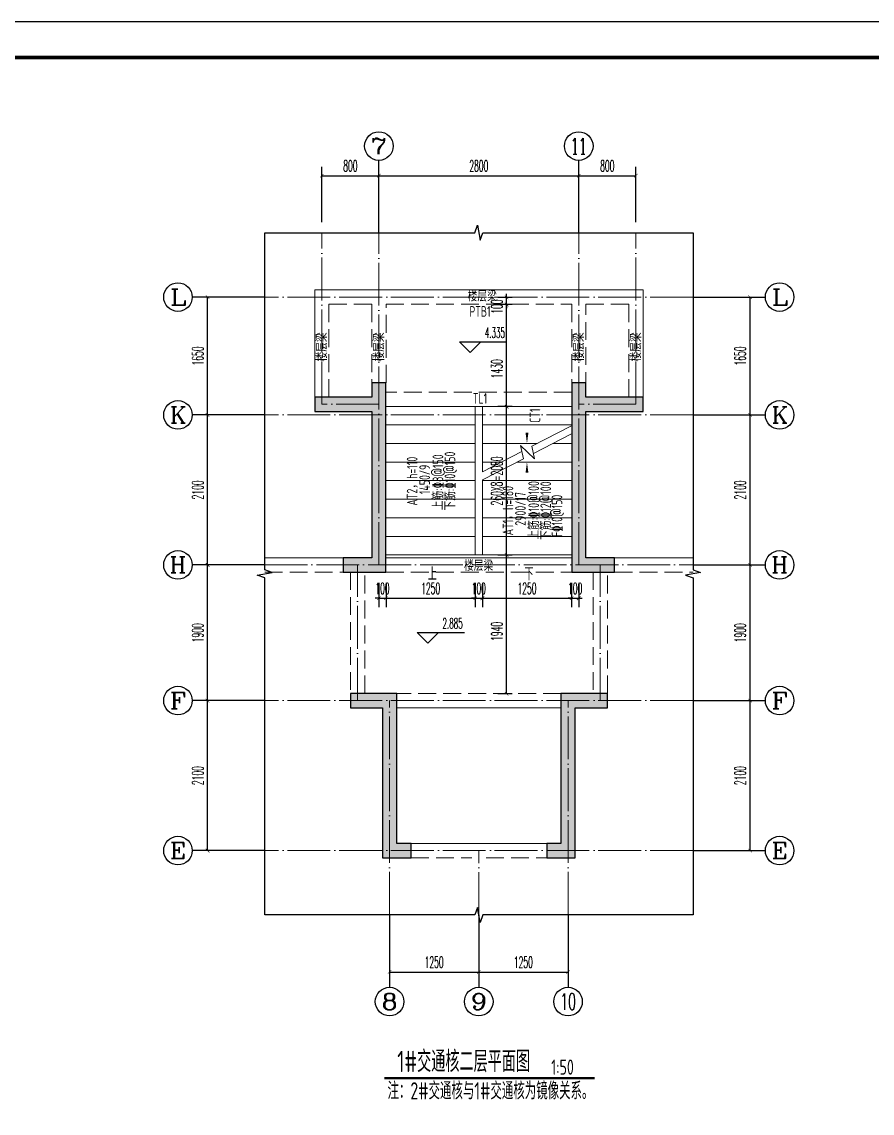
# Model space of a CAD drawing. Extents: x 826826 to 1642106, y -156213 to 399140.
# Drawn here: x 1503742 to 1515655, y 341481 to 356762 of the extents above; entities that cross this region are included whole.
import ezdxf
from ezdxf.enums import TextEntityAlignment as Align

# ---------------------------------------------------------------- set-up
doc = ezdxf.new("R2010")
doc.units = 0
doc.header["$LTSCALE"] = 1000
doc.linetypes.add('DASH', pattern=[0.35, 0.25, -0.1])
doc.linetypes.add('DOTE', pattern=[2.42, 2, -0.2, 0.02, -0.2])
doc.layers.get('0').update_dxf_attribs({"linetype": 'CONTINUOUS'})
doc.layers.get('DEFPOINTS').update_dxf_attribs({"linetype": 'CONTINUOUS'})
for name, color, linetype in [('-TK', 7, 'CONTINUOUS'), ('AXIS', 3, 'CONTINUOUS'), ('AXIS_TEXT', 4, 'CONTINUOUS'), ('DIM_ELEV', 3, 'CONTINUOUS'), ('DIM_SYMB', 3, 'CONTINUOUS'), ('PUB_DIM', 3, 'CONTINUOUS'), ('PUB_TEXT', 2, 'CONTINUOUS'), ('S-L主梁线', 4, 'DASH'), ('S-Q墙填充', 252, 'CONTINUOUS'), ('S-Q墙实线', 6, 'CONTINUOUS'), ('TEXT', 2, 'CONTINUOUS'), ('尺寸标注', 3, 'CONTINUOUS')]:
    doc.layers.add(name, color=color, linetype=linetype)
doc.layers.add('DOTE', color=251, linetype='DOTE', lineweight=9)
doc.layers.add('STAIR', color=2, linetype='CONTINUOUS', lineweight=18)
doc.styles.add('_TCH_AXIS', font='COMPLEX', dxfattribs={"bigfont": 'GBCBIG'})
doc.styles.add('_TCH_DIM', font='SIMPLEX.shx', dxfattribs={"width": 0.7, "bigfont": 'GBCBIG.shx'})
doc.styles.add('_TCH_DIM_T3', font='SIMPLEX.shx', dxfattribs={"width": 0.494118, "bigfont": 'GBCBIG.shx'})
doc.styles.add('COMPLEX', font='COMPLEX')
doc.styles.add('TSSD_REIN', font='tssdeng.shx', dxfattribs={"width": 0.7, "height": 300, "bigfont": 'tssdchn.shx'})
doc.dimstyles.new('_TCH_ARCH&&50', dxfattribs={"dimtxt": 157.5, "dimasz": 50, "dimexe": 125, "dimexo": 150, "dimgap": 58.75, "dimtad": 1, "dimdec": 0, "dimzin": 0, "dimdsep": 46, "dimtxsty": '_TCH_DIM_T3', "dimblk": 'ARCHTICK', "dimcen": 0.09, "dimclrt": 7, "dimazin": 0, "dimtfac": 1, "dimtdec": 0, "dimtix": 1, "dimtmove": 2, "dimatfit": 3, "dimldrblk": 'ARCHTICK', "dimfxl": 0, "dimtolj": 1, "dimtzin": 0, "dimarcsym": 0})

# ---------------------------------------------------------------- blocks, each defined once
blk = doc.blocks.new('A1')
blk.add_lwpolyline([(0, 59400), (0, 0), (84100, 0), (84100, 59400)], close=True)
at = {"const_width": 100}
blk.add_lwpolyline([(2500, 58400), (2500, 1000), (83100, 1000), (83100, 58400)], close=True, dxfattribs=at)
blk = doc.blocks.new('_AXISO')
blk.add_circle((0, 0), 0.5)
at = {"layer": 'AXIS_TEXT', "style": 'COMPLEX', "width": 1.041667}
blk.add_attdef('A', text='', height=0.56, dxfattribs=at).set_placement((-0.25, -0.28), (0.25, -0.28), align=Align.FIT)
blk = doc.blocks.new('_ArchTick')
at = {"color": 0, "linetype": 'ByBlock', "const_width": 0.15}
blk.add_lwpolyline([(-0.5, -0.5), (0.5, 0.5)], dxfattribs=at)
blk = doc.blocks.new('*D2206')
at = {"layer": 'DEFPOINTS', "color": 0}
for p in [(1027882, 315037), (1028682, 315037), (1027882, 312937)]:
    blk.add_point(p, dxfattribs=at)
at = {"layer": 'PUB_DIM', "color": 0, "lineweight": -2}
for p, q in [((1028032, 315037), (1028807, 315037)), ((1028682, 312937), (1028682, 315037)), ((1028032, 312937), (1028807, 312937))]:
    blk.add_line(p, q, dxfattribs=at)
at = {"layer": 'PUB_DIM', "color": 0, "lineweight": -2, "xscale": 50, "yscale": 50, "zscale": 50}
for p, rotation in [((1028682, 315037), 90), ((1028682, 312937), 270)]:
    blk.add_blockref('_ArchTick', p, dxfattribs=dict(at, rotation=rotation))
at = {"layer": 'PUB_DIM', "color": 7, "insert": (1028544, 313987), "char_height": 157.5, "attachment_point": 5, "rotation": 90, "style": '_TCH_DIM_T3'}
blk.add_mtext('\\A1;2100', dxfattribs=at)
blk = doc.blocks.new('*D2207')
at = {"layer": 'DEFPOINTS', "color": 0}
for p in [(1027882, 316937), (1028682, 316937), (1027882, 315037)]:
    blk.add_point(p, dxfattribs=at)
at = {"layer": 'PUB_DIM', "color": 0, "lineweight": -2}
for p, q in [((1028032, 316937), (1028807, 316937)), ((1028682, 315037), (1028682, 316937)), ((1028032, 315037), (1028807, 315037))]:
    blk.add_line(p, q, dxfattribs=at)
at = {"layer": 'PUB_DIM', "color": 0, "lineweight": -2, "xscale": 50, "yscale": 50, "zscale": 50}
for p, rotation in [((1028682, 316937), 90), ((1028682, 315037), 270)]:
    blk.add_blockref('_ArchTick', p, dxfattribs=dict(at, rotation=rotation))
at = {"layer": 'PUB_DIM', "color": 7, "insert": (1028544, 315987), "char_height": 157.5, "attachment_point": 5, "rotation": 90, "style": '_TCH_DIM_T3'}
blk.add_mtext('\\A1;1900', dxfattribs=at)
blk = doc.blocks.new('*D2208')
at = {"layer": 'DEFPOINTS', "color": 0}
for p in [(1027882, 319037), (1028682, 319037), (1027882, 316937)]:
    blk.add_point(p, dxfattribs=at)
at = {"layer": 'PUB_DIM', "color": 0, "lineweight": -2}
for p, q in [((1028032, 319037), (1028807, 319037)), ((1028682, 316937), (1028682, 319037)), ((1028032, 316937), (1028807, 316937))]:
    blk.add_line(p, q, dxfattribs=at)
at = {"layer": 'PUB_DIM', "color": 0, "lineweight": -2, "xscale": 50, "yscale": 50, "zscale": 50}
for p, rotation in [((1028682, 319037), 90), ((1028682, 316937), 270)]:
    blk.add_blockref('_ArchTick', p, dxfattribs=dict(at, rotation=rotation))
at = {"layer": 'PUB_DIM', "color": 7, "insert": (1028544, 317987), "char_height": 157.5, "attachment_point": 5, "rotation": 90, "style": '_TCH_DIM_T3'}
blk.add_mtext('\\A1;2100', dxfattribs=at)
blk = doc.blocks.new('*D2209')
at = {"layer": 'DEFPOINTS', "color": 0}
for p in [(1027882, 320687), (1028682, 320687), (1027882, 319037)]:
    blk.add_point(p, dxfattribs=at)
at = {"layer": 'PUB_DIM', "color": 0, "lineweight": -2}
for p, q in [((1028032, 320687), (1028807, 320687)), ((1028682, 319037), (1028682, 320687)), ((1028032, 319037), (1028807, 319037))]:
    blk.add_line(p, q, dxfattribs=at)
at = {"layer": 'PUB_DIM', "color": 0, "lineweight": -2, "xscale": 50, "yscale": 50, "zscale": 50}
for p, rotation in [((1028682, 320687), 90), ((1028682, 319037), 270)]:
    blk.add_blockref('_ArchTick', p, dxfattribs=dict(at, rotation=rotation))
at = {"layer": 'PUB_DIM', "color": 7, "insert": (1028544, 319862), "char_height": 157.5, "attachment_point": 5, "rotation": 90, "style": '_TCH_DIM_T3'}
blk.add_mtext('\\A1;1650', dxfattribs=at)
blk = doc.blocks.new('*D2210')
at = {"layer": 'DEFPOINTS', "color": 0}
for p in [(1023482, 322387), (1022682, 321587), (1023482, 321587)]:
    blk.add_point(p, dxfattribs=at)
at = {"layer": 'PUB_DIM', "color": 0, "lineweight": -2}
for p, q in [((1022682, 321737), (1022682, 322512)), ((1023482, 321737), (1023482, 322512)), ((1022682, 322387), (1023482, 322387))]:
    blk.add_line(p, q, dxfattribs=at)
at = {"layer": 'PUB_DIM', "color": 0, "lineweight": -2, "xscale": 50, "yscale": 50, "zscale": 50, "rotation": 180}
blk.add_blockref('_ArchTick', (1022682, 322387), dxfattribs=at)
at = {"layer": 'PUB_DIM', "color": 0, "lineweight": -2, "xscale": 50, "yscale": 50, "zscale": 50}
blk.add_blockref('_ArchTick', (1023482, 322387), dxfattribs=at)
at = {"layer": 'PUB_DIM', "color": 7, "insert": (1023082, 322525), "char_height": 157.5, "attachment_point": 5, "style": '_TCH_DIM_T3'}
blk.add_mtext('\\A1;800', dxfattribs=at)
blk = doc.blocks.new('*D2211')
at = {"layer": 'DEFPOINTS', "color": 0}
for p in [(1026282, 322387), (1023482, 321587), (1026282, 321587)]:
    blk.add_point(p, dxfattribs=at)
at = {"layer": 'PUB_DIM', "color": 0, "lineweight": -2}
for p, q in [((1023482, 321737), (1023482, 322512)), ((1026282, 321737), (1026282, 322512)), ((1023482, 322387), (1026282, 322387))]:
    blk.add_line(p, q, dxfattribs=at)
at = {"layer": 'PUB_DIM', "color": 0, "lineweight": -2, "xscale": 50, "yscale": 50, "zscale": 50, "rotation": 180}
blk.add_blockref('_ArchTick', (1023482, 322387), dxfattribs=at)
at = {"layer": 'PUB_DIM', "color": 0, "lineweight": -2, "xscale": 50, "yscale": 50, "zscale": 50}
blk.add_blockref('_ArchTick', (1026282, 322387), dxfattribs=at)
at = {"layer": 'PUB_DIM', "color": 7, "insert": (1024882, 322525), "char_height": 157.5, "attachment_point": 5, "style": '_TCH_DIM_T3'}
blk.add_mtext('\\A1;2800', dxfattribs=at)
blk = doc.blocks.new('*D2212')
at = {"layer": 'DEFPOINTS', "color": 0}
for p in [(1027082, 322387), (1026282, 321587), (1027082, 321587)]:
    blk.add_point(p, dxfattribs=at)
at = {"layer": 'PUB_DIM', "color": 0, "lineweight": -2}
for p, q in [((1026282, 321737), (1026282, 322512)), ((1027082, 321737), (1027082, 322512)), ((1026282, 322387), (1027082, 322387))]:
    blk.add_line(p, q, dxfattribs=at)
at = {"layer": 'PUB_DIM', "color": 0, "lineweight": -2, "xscale": 50, "yscale": 50, "zscale": 50, "rotation": 180}
blk.add_blockref('_ArchTick', (1026282, 322387), dxfattribs=at)
at = {"layer": 'PUB_DIM', "color": 0, "lineweight": -2, "xscale": 50, "yscale": 50, "zscale": 50}
blk.add_blockref('_ArchTick', (1027082, 322387), dxfattribs=at)
at = {"layer": 'PUB_DIM', "color": 7, "insert": (1026682, 322525), "char_height": 157.5, "attachment_point": 5, "style": '_TCH_DIM_T3'}
blk.add_mtext('\\A1;800', dxfattribs=at)
blk = doc.blocks.new('*D2213')
at = {"layer": 'DEFPOINTS', "color": 0}
for p in [(1023632, 312037), (1024881, 312037), (1024881, 311237)]:
    blk.add_point(p, dxfattribs=at)
at = {"layer": 'PUB_DIM', "color": 0, "lineweight": -2}
for p, q in [((1023632, 311887), (1023632, 311112)), ((1024881, 311887), (1024881, 311112)), ((1023632, 311237), (1024881, 311237))]:
    blk.add_line(p, q, dxfattribs=at)
at = {"layer": 'PUB_DIM', "color": 0, "lineweight": -2, "xscale": 50, "yscale": 50, "zscale": 50, "rotation": 180}
blk.add_blockref('_ArchTick', (1023632, 311237), dxfattribs=at)
at = {"layer": 'PUB_DIM', "color": 0, "lineweight": -2, "xscale": 50, "yscale": 50, "zscale": 50}
blk.add_blockref('_ArchTick', (1024881, 311237), dxfattribs=at)
at = {"layer": 'PUB_DIM', "color": 7, "insert": (1024256, 311375), "char_height": 157.5, "attachment_point": 5, "style": '_TCH_DIM_T3'}
blk.add_mtext('\\A1;1250', dxfattribs=at)
blk = doc.blocks.new('*D2214')
at = {"layer": 'DEFPOINTS', "color": 0}
for p in [(1024881, 312037), (1026132, 312037), (1026132, 311237)]:
    blk.add_point(p, dxfattribs=at)
at = {"layer": 'PUB_DIM', "color": 0, "lineweight": -2}
for p, q in [((1024881, 311887), (1024881, 311112)), ((1026132, 311887), (1026132, 311112)), ((1024881, 311237), (1026132, 311237))]:
    blk.add_line(p, q, dxfattribs=at)
at = {"layer": 'PUB_DIM', "color": 0, "lineweight": -2, "xscale": 50, "yscale": 50, "zscale": 50, "rotation": 180}
blk.add_blockref('_ArchTick', (1024881, 311237), dxfattribs=at)
at = {"layer": 'PUB_DIM', "color": 0, "lineweight": -2, "xscale": 50, "yscale": 50, "zscale": 50}
blk.add_blockref('_ArchTick', (1026132, 311237), dxfattribs=at)
at = {"layer": 'PUB_DIM', "color": 7, "insert": (1025506, 311375), "char_height": 157.5, "attachment_point": 5, "style": '_TCH_DIM_T3'}
blk.add_mtext('\\A1;1250', dxfattribs=at)
blk = doc.blocks.new('*D2215')
at = {"layer": 'DEFPOINTS', "color": 0}
for p in [(1021082, 315037), (1021882, 315037), (1021882, 312937)]:
    blk.add_point(p, dxfattribs=at)
at = {"layer": 'PUB_DIM', "color": 0, "lineweight": -2}
for p, q in [((1021732, 315037), (1020957, 315037)), ((1021082, 312937), (1021082, 315037)), ((1021732, 312937), (1020957, 312937))]:
    blk.add_line(p, q, dxfattribs=at)
at = {"layer": 'PUB_DIM', "color": 0, "lineweight": -2, "xscale": 50, "yscale": 50, "zscale": 50}
for p, rotation in [((1021082, 315037), 90), ((1021082, 312937), 270)]:
    blk.add_blockref('_ArchTick', p, dxfattribs=dict(at, rotation=rotation))
at = {"layer": 'PUB_DIM', "color": 7, "insert": (1020944, 313987), "char_height": 157.5, "attachment_point": 5, "rotation": 90, "style": '_TCH_DIM_T3'}
blk.add_mtext('\\A1;2100', dxfattribs=at)
blk = doc.blocks.new('*D2216')
at = {"layer": 'DEFPOINTS', "color": 0}
for p in [(1021082, 316937), (1021882, 316937), (1021882, 315037)]:
    blk.add_point(p, dxfattribs=at)
at = {"layer": 'PUB_DIM', "color": 0, "lineweight": -2}
for p, q in [((1021732, 316937), (1020957, 316937)), ((1021082, 315037), (1021082, 316937)), ((1021732, 315037), (1020957, 315037))]:
    blk.add_line(p, q, dxfattribs=at)
at = {"layer": 'PUB_DIM', "color": 0, "lineweight": -2, "xscale": 50, "yscale": 50, "zscale": 50}
for p, rotation in [((1021082, 316937), 90), ((1021082, 315037), 270)]:
    blk.add_blockref('_ArchTick', p, dxfattribs=dict(at, rotation=rotation))
at = {"layer": 'PUB_DIM', "color": 7, "insert": (1020944, 315987), "char_height": 157.5, "attachment_point": 5, "rotation": 90, "style": '_TCH_DIM_T3'}
blk.add_mtext('\\A1;1900', dxfattribs=at)
blk = doc.blocks.new('*D2217')
at = {"layer": 'DEFPOINTS', "color": 0}
for p in [(1021082, 319037), (1021882, 319037), (1021882, 316937)]:
    blk.add_point(p, dxfattribs=at)
at = {"layer": 'PUB_DIM', "color": 0, "lineweight": -2}
for p, q in [((1021732, 319037), (1020957, 319037)), ((1021082, 316937), (1021082, 319037)), ((1021732, 316937), (1020957, 316937))]:
    blk.add_line(p, q, dxfattribs=at)
at = {"layer": 'PUB_DIM', "color": 0, "lineweight": -2, "xscale": 50, "yscale": 50, "zscale": 50}
for p, rotation in [((1021082, 319037), 90), ((1021082, 316937), 270)]:
    blk.add_blockref('_ArchTick', p, dxfattribs=dict(at, rotation=rotation))
at = {"layer": 'PUB_DIM', "color": 7, "insert": (1020944, 317987), "char_height": 157.5, "attachment_point": 5, "rotation": 90, "style": '_TCH_DIM_T3'}
blk.add_mtext('\\A1;2100', dxfattribs=at)
blk = doc.blocks.new('*D2218')
at = {"layer": 'DEFPOINTS', "color": 0}
for p in [(1021082, 320687), (1021882, 320687), (1021882, 319037)]:
    blk.add_point(p, dxfattribs=at)
at = {"layer": 'PUB_DIM', "color": 0, "lineweight": -2}
for p, q in [((1021732, 320687), (1020957, 320687)), ((1021082, 319037), (1021082, 320687)), ((1021732, 319037), (1020957, 319037))]:
    blk.add_line(p, q, dxfattribs=at)
at = {"layer": 'PUB_DIM', "color": 0, "lineweight": -2, "xscale": 50, "yscale": 50, "zscale": 50}
for p, rotation in [((1021082, 320687), 90), ((1021082, 319037), 270)]:
    blk.add_blockref('_ArchTick', p, dxfattribs=dict(at, rotation=rotation))
at = {"layer": 'PUB_DIM', "color": 7, "insert": (1020944, 319862), "char_height": 157.5, "attachment_point": 5, "rotation": 90, "style": '_TCH_DIM_T3'}
blk.add_mtext('\\A1;1650', dxfattribs=at)
blk = doc.blocks.new('20210810.18210274')
at = {"layer": 'DOTE', "linetype": 'DOTE', "ltscale": 0.3}
for p, q in [((800, 7153), (800, 9553)), ((1600, 4903), (1600, 9553)), ((4400, 4903), (4400, 9553)), ((5200, 7153), (5200, 9553)), ((6000, 8653), (0, 8653)), ((1600, 7153), (800, 7153)), ((5200, 7153), (4400, 7153)), ((6000, 7003), (0, 7003)), ((0, 4903), (6000, 4903)), ((1300, 3003), (1300, 4903)), ((4700, 3003), (4700, 4903)), ((6000, 3003), (0, 3003)), ((1750, 3), (1750, 3003)), ((4250, 3), (4250, 3003)), ((6000, 903), (0, 903)), ((3000, 0), (3000, 903))]:
    blk.add_line(p, q, dxfattribs=at)
blk = doc.blocks.new('20210810.18262439')
at = {"layer": 'STAIR'}
for p, q in [((0, 2080), (1250, 2080)), ((0, 2080), (2600, 2080)), ((1250, 0), (1250, 2080)), ((1250, 0), (1250, 2080)), ((2600, 2080), (1350, 2080)), ((1350, 2080), (1350, 1165)), ((1350, 2080), (1350, 1165)), ((0, 1820), (1250, 1820)), ((2600, 1820), (1350, 1820)), ((2600, 1807), (2044, 1522)), ((2600, 1695), (2066, 1420)), ((0, 1560), (1250, 1560)), ((2119, 1560), (1350, 1560)), ((2082, 1347), (1884, 1530)), ((1884, 1530), (1924, 1347)), ((2600, 1560), (2338, 1560)), ((1902, 1449), (1350, 1165)), ((2044, 1522), (2082, 1347)), ((0, 1300), (1250, 1300)), ((1924, 1347), (1350, 1053)), ((1612, 1300), (1350, 1300)), ((2600, 1300), (1831, 1300)), ((0, 1040), (1250, 1040)), ((1350, 1053), (1350, 0)), ((1350, 1053), (1350, 0)), ((2600, 1040), (1350, 1040)), ((0, 780), (1250, 780)), ((2600, 780), (1350, 780)), ((0, 520), (1250, 520)), ((2600, 520), (1350, 520)), ((0, 260), (1250, 260)), ((2600, 260), (1350, 260)), ((0, 0), (2600, 0))]:
    blk.add_line(p, q, dxfattribs=at)
blk = doc.blocks.new('*D2326')
at = {"layer": 'DEFPOINTS', "color": 0}
for p in [(1511444, 349058), (1511544, 349058), (1511544, 348691)]:
    blk.add_point(p, dxfattribs=at)
at = {"layer": '尺寸标注', "color": 0, "lineweight": -2}
for p, q in [((1511444, 348908), (1511444, 348566)), ((1511544, 348908), (1511544, 348566)), ((1511444, 348691), (1511394, 348691)), ((1511444, 348691), (1511544, 348691)), ((1511544, 348691), (1511594, 348691))]:
    blk.add_line(p, q, dxfattribs=at)
at = {"layer": '尺寸标注', "color": 0, "lineweight": -2, "xscale": 50, "yscale": 50, "zscale": 50}
blk.add_blockref('_ArchTick', (1511444, 348691), dxfattribs=at)
at = {"layer": '尺寸标注', "color": 0, "lineweight": -2, "xscale": 50, "yscale": 50, "zscale": 50, "rotation": 180}
blk.add_blockref('_ArchTick', (1511544, 348691), dxfattribs=at)
at = {"layer": '尺寸标注', "color": 7, "insert": (1511494, 348829), "char_height": 157.5, "attachment_point": 5, "style": '_TCH_DIM_T3'}
blk.add_mtext('\\A1;100', dxfattribs=at)
blk = doc.blocks.new('*D2327')
at = {"layer": 'DEFPOINTS', "color": 0}
for p in [(1510194, 349058), (1511444, 349058), (1511444, 348691)]:
    blk.add_point(p, dxfattribs=at)
at = {"layer": '尺寸标注', "color": 0, "lineweight": -2}
for p, q in [((1510194, 348908), (1510194, 348566)), ((1511444, 348908), (1511444, 348566)), ((1510194, 348691), (1511444, 348691))]:
    blk.add_line(p, q, dxfattribs=at)
at = {"layer": '尺寸标注', "color": 0, "lineweight": -2, "xscale": 50, "yscale": 50, "zscale": 50, "rotation": 180}
blk.add_blockref('_ArchTick', (1510194, 348691), dxfattribs=at)
at = {"layer": '尺寸标注', "color": 0, "lineweight": -2, "xscale": 50, "yscale": 50, "zscale": 50}
blk.add_blockref('_ArchTick', (1511444, 348691), dxfattribs=at)
at = {"layer": '尺寸标注', "color": 7, "insert": (1510819, 348829), "char_height": 157.5, "attachment_point": 5, "style": '_TCH_DIM_T3'}
blk.add_mtext('\\A1;1250', dxfattribs=at)
blk = doc.blocks.new('*D2328')
at = {"layer": 'DEFPOINTS', "color": 0}
for p in [(1510094, 349058), (1510194, 349058), (1510194, 348691)]:
    blk.add_point(p, dxfattribs=at)
at = {"layer": '尺寸标注', "color": 0, "lineweight": -2}
for p, q in [((1510094, 348908), (1510094, 348566)), ((1510194, 348908), (1510194, 348566)), ((1510094, 348691), (1510044, 348691)), ((1510094, 348691), (1510194, 348691)), ((1510194, 348691), (1510244, 348691))]:
    blk.add_line(p, q, dxfattribs=at)
at = {"layer": '尺寸标注', "color": 0, "lineweight": -2, "xscale": 50, "yscale": 50, "zscale": 50}
blk.add_blockref('_ArchTick', (1510094, 348691), dxfattribs=at)
at = {"layer": '尺寸标注', "color": 0, "lineweight": -2, "xscale": 50, "yscale": 50, "zscale": 50, "rotation": 180}
blk.add_blockref('_ArchTick', (1510194, 348691), dxfattribs=at)
at = {"layer": '尺寸标注', "color": 7, "insert": (1510144, 348829), "char_height": 157.5, "attachment_point": 5, "style": '_TCH_DIM_T3'}
blk.add_mtext('\\A1;100', dxfattribs=at)
blk = doc.blocks.new('*D2329')
at = {"layer": 'DEFPOINTS', "color": 0}
for p in [(1508844, 349058), (1510094, 349058), (1510094, 348691)]:
    blk.add_point(p, dxfattribs=at)
at = {"layer": '尺寸标注', "color": 0, "lineweight": -2}
for p, q in [((1508844, 348908), (1508844, 348566)), ((1510094, 348908), (1510094, 348566)), ((1508844, 348691), (1510094, 348691))]:
    blk.add_line(p, q, dxfattribs=at)
at = {"layer": '尺寸标注', "color": 0, "lineweight": -2, "xscale": 50, "yscale": 50, "zscale": 50, "rotation": 180}
blk.add_blockref('_ArchTick', (1508844, 348691), dxfattribs=at)
at = {"layer": '尺寸标注', "color": 0, "lineweight": -2, "xscale": 50, "yscale": 50, "zscale": 50}
blk.add_blockref('_ArchTick', (1510094, 348691), dxfattribs=at)
at = {"layer": '尺寸标注', "color": 7, "insert": (1509469, 348829), "char_height": 157.5, "attachment_point": 5, "style": '_TCH_DIM_T3'}
blk.add_mtext('\\A1;1250', dxfattribs=at)
blk = doc.blocks.new('*D2330')
at = {"layer": 'DEFPOINTS', "color": 0}
for p in [(1508744, 349058), (1508844, 349058), (1508844, 348691)]:
    blk.add_point(p, dxfattribs=at)
at = {"layer": '尺寸标注', "color": 0, "lineweight": -2}
for p, q in [((1508744, 348908), (1508744, 348566)), ((1508844, 348908), (1508844, 348566)), ((1508744, 348691), (1508694, 348691)), ((1508744, 348691), (1508844, 348691)), ((1508844, 348691), (1508894, 348691))]:
    blk.add_line(p, q, dxfattribs=at)
at = {"layer": '尺寸标注', "color": 0, "lineweight": -2, "xscale": 50, "yscale": 50, "zscale": 50}
blk.add_blockref('_ArchTick', (1508744, 348691), dxfattribs=at)
at = {"layer": '尺寸标注', "color": 0, "lineweight": -2, "xscale": 50, "yscale": 50, "zscale": 50, "rotation": 180}
blk.add_blockref('_ArchTick', (1508844, 348691), dxfattribs=at)
at = {"layer": '尺寸标注', "color": 7, "insert": (1508794, 348829), "char_height": 157.5, "attachment_point": 5, "style": '_TCH_DIM_T3'}
blk.add_mtext('\\A1;100', dxfattribs=at)
blk = doc.blocks.new('*D2331')
at = {"layer": 'DEFPOINTS', "color": 0}
for p in [(1510534, 352904), (1510763, 352904), (1510763, 352804)]:
    blk.add_point(p, dxfattribs=at)
at = {"layer": '尺寸标注', "color": 0, "lineweight": -2}
for p, q in [((1510613, 352904), (1510409, 352904)), ((1510534, 352904), (1510534, 352954)), ((1510534, 352804), (1510534, 352904)), ((1510613, 352804), (1510409, 352804)), ((1510534, 352804), (1510534, 352754))]:
    blk.add_line(p, q, dxfattribs=at)
at = {"layer": '尺寸标注', "color": 0, "lineweight": -2, "xscale": 50, "yscale": 50, "zscale": 50}
for p, rotation in [((1510534, 352904), 270), ((1510534, 352804), 90)]:
    blk.add_blockref('_ArchTick', p, dxfattribs=dict(at, rotation=rotation))
at = {"layer": '尺寸标注', "color": 7, "insert": (1510397, 352775), "char_height": 157.5, "attachment_point": 5, "rotation": 90, "style": '_TCH_DIM_T3'}
blk.add_mtext('\\A1;100', dxfattribs=at)
blk = doc.blocks.new('*D2332')
at = {"layer": 'DEFPOINTS', "color": 0}
for p in [(1510534, 352804), (1510763, 352804), (1510763, 351374)]:
    blk.add_point(p, dxfattribs=at)
at = {"layer": '尺寸标注', "color": 0, "lineweight": -2}
for p, q in [((1510613, 352804), (1510409, 352804)), ((1510534, 351374), (1510534, 352804)), ((1510613, 351374), (1510409, 351374))]:
    blk.add_line(p, q, dxfattribs=at)
at = {"layer": '尺寸标注', "color": 0, "lineweight": -2, "xscale": 50, "yscale": 50, "zscale": 50}
for p, rotation in [((1510534, 352804), 90), ((1510534, 351374), 270)]:
    blk.add_blockref('_ArchTick', p, dxfattribs=dict(at, rotation=rotation))
at = {"layer": '尺寸标注', "color": 7, "insert": (1510397, 351904), "char_height": 157.5, "attachment_point": 5, "rotation": 90, "style": '_TCH_DIM_T3'}
blk.add_mtext('\\A1;1430', dxfattribs=at)
blk = doc.blocks.new('*D2333')
at = {"layer": 'DEFPOINTS', "color": 0}
for p in [(1510534, 351374), (1510763, 351374), (1510763, 349294)]:
    blk.add_point(p, dxfattribs=at)
at = {"layer": '尺寸标注', "color": 0, "lineweight": -2}
for p, q in [((1510613, 351374), (1510409, 351374)), ((1510534, 349294), (1510534, 351374)), ((1510613, 349294), (1510409, 349294))]:
    blk.add_line(p, q, dxfattribs=at)
at = {"layer": '尺寸标注', "color": 0, "lineweight": -2, "xscale": 50, "yscale": 50, "zscale": 50}
for p, rotation in [((1510534, 351374), 90), ((1510534, 349294), 270)]:
    blk.add_blockref('_ArchTick', p, dxfattribs=dict(at, rotation=rotation))
at = {"layer": '尺寸标注', "color": 7, "insert": (1510397, 350334), "char_height": 157.5, "attachment_point": 5, "rotation": 90, "style": '_TCH_DIM_T3'}
blk.add_mtext('\\A1;260X8=2080', dxfattribs=at)
blk = doc.blocks.new('*D2334')
at = {"layer": 'DEFPOINTS', "color": 0}
for p in [(1510534, 349294), (1510763, 349294), (1510763, 347354)]:
    blk.add_point(p, dxfattribs=at)
at = {"layer": '尺寸标注', "color": 0, "lineweight": -2}
for p, q in [((1510613, 349294), (1510409, 349294)), ((1510534, 347354), (1510534, 349294)), ((1510613, 347354), (1510409, 347354))]:
    blk.add_line(p, q, dxfattribs=at)
at = {"layer": '尺寸标注', "color": 0, "lineweight": -2, "xscale": 50, "yscale": 50, "zscale": 50}
for p, rotation in [((1510534, 349294), 90), ((1510534, 347354), 270)]:
    blk.add_blockref('_ArchTick', p, dxfattribs=dict(at, rotation=rotation))
at = {"layer": '尺寸标注', "color": 7, "insert": (1510397, 348227), "char_height": 157.5, "attachment_point": 5, "rotation": 90, "style": '_TCH_DIM_T3'}
blk.add_mtext('\\A1;1940', dxfattribs=at)
blk = doc.blocks.new('20210810.18205026')
at = {"layer": 'AXIS'}
for p, q in [((3014.6, 10964.6), (3014.6, 11979.2)), ((5814.6, 10964.6), (5814.6, 11979.2)), ((1414.6, 10064.6), (400, 10064.6)), ((7414.6, 10064.6), (8429.2, 10064.6)), ((1414.6, 8414.6), (400, 8414.6)), ((7414.6, 8414.6), (8429.2, 8414.6)), ((1414.6, 6314.6), (400, 6314.6)), ((7414.6, 6314.6), (8429.2, 6314.6)), ((1414.6, 4414.6), (400, 4414.6)), ((7414.6, 4414.6), (8429.2, 4414.6)), ((1414.6, 2314.6), (400, 2314.6)), ((7414.6, 2314.6), (8429.2, 2314.6)), ((3164.6, 1414.6), (3164.6, 400)), ((4414.1, 1414.6), (4414.1, 400)), ((5664.6, 1414.6), (5664.6, 400))]:
    blk.add_line(p, q, dxfattribs=at)
ref = blk.add_blockref('_AXISO', (3014.6, 12179.2), dxfattribs=dict(at, xscale=400, yscale=400, zscale=400))
ref.add_attrib('A', '7', dxfattribs={"layer": 'AXIS_TEXT', "height": 226.3, "style": '_TCH_AXIS', "width": 1.5}).set_placement((2901.5, 12066.1), (3127.7, 12066.1), align=Align.FIT)
ref = blk.add_blockref('_AXISO', (5814.6, 12179.2), dxfattribs=dict(at, xscale=400, yscale=400, zscale=400))
ref.add_attrib('A', '11', dxfattribs={"layer": 'AXIS_TEXT', "height": 226.27, "style": '_TCH_AXIS', "width": 0.875}).set_placement((5701.5, 12066.1), (5927.7, 12066.1), align=Align.FIT)
ref = blk.add_blockref('_AXISO', (200, 10064.6), dxfattribs=dict(at, xscale=400, yscale=400, zscale=400))
ref.add_attrib('A', 'L', dxfattribs={"layer": 'AXIS_TEXT', "height": 226.3, "style": '_TCH_AXIS', "width": 1.4}).set_placement((86.9, 9951.5), (313.1, 9951.5), align=Align.FIT)
ref = blk.add_blockref('_AXISO', (8629.2, 10064.6), dxfattribs=dict(at, xscale=400, yscale=400, zscale=400))
ref.add_attrib('A', 'L', dxfattribs={"layer": 'AXIS_TEXT', "height": 226.3, "style": '_TCH_AXIS', "width": 1.4}).set_placement((8516.1, 9951.5), (8742.4, 9951.5), align=Align.FIT)
ref = blk.add_blockref('_AXISO', (200, 8414.6), dxfattribs=dict(at, xscale=400, yscale=400, zscale=400))
ref.add_attrib('A', 'K', dxfattribs={"layer": 'AXIS_TEXT', "height": 226.3, "style": '_TCH_AXIS', "width": 1.105263}).set_placement((86.9, 8301.5), (313.1, 8301.5), align=Align.FIT)
ref = blk.add_blockref('_AXISO', (8629.2, 8414.6), dxfattribs=dict(at, xscale=400, yscale=400, zscale=400))
ref.add_attrib('A', 'K', dxfattribs={"layer": 'AXIS_TEXT', "height": 226.3, "style": '_TCH_AXIS', "width": 1.105263}).set_placement((8516.1, 8301.5), (8742.4, 8301.5), align=Align.FIT)
ref = blk.add_blockref('_AXISO', (200, 6314.6), dxfattribs=dict(at, xscale=400, yscale=400, zscale=400))
ref.add_attrib('A', 'H', dxfattribs={"layer": 'AXIS_TEXT', "height": 226.3, "style": '_TCH_AXIS', "width": 1.05}).set_placement((86.9, 6201.5), (313.1, 6201.5), align=Align.FIT)
ref = blk.add_blockref('_AXISO', (8629.2, 6314.6), dxfattribs=dict(at, xscale=400, yscale=400, zscale=400))
ref.add_attrib('A', 'H', dxfattribs={"layer": 'AXIS_TEXT', "height": 226.3, "style": '_TCH_AXIS', "width": 1.05}).set_placement((8516.1, 6201.5), (8742.4, 6201.5), align=Align.FIT)
ref = blk.add_blockref('_AXISO', (200, 4414.6), dxfattribs=dict(at, xscale=400, yscale=400, zscale=400))
ref.add_attrib('A', 'F', dxfattribs={"layer": 'AXIS_TEXT', "height": 226.3, "style": '_TCH_AXIS', "width": 1.3125}).set_placement((86.9, 4301.5), (313.1, 4301.5), align=Align.FIT)
ref = blk.add_blockref('_AXISO', (8629.2, 4414.6), dxfattribs=dict(at, xscale=400, yscale=400, zscale=400))
ref.add_attrib('A', 'F', dxfattribs={"layer": 'AXIS_TEXT', "height": 226.3, "style": '_TCH_AXIS', "width": 1.3125}).set_placement((8516.1, 4301.5), (8742.4, 4301.5), align=Align.FIT)
ref = blk.add_blockref('_AXISO', (200, 2314.6), dxfattribs=dict(at, xscale=400, yscale=400, zscale=400))
ref.add_attrib('A', 'E', dxfattribs={"layer": 'AXIS_TEXT', "height": 226.3, "style": '_TCH_AXIS', "width": 1.3125}).set_placement((86.9, 2201.5), (313.1, 2201.5), align=Align.FIT)
ref = blk.add_blockref('_AXISO', (8629.2, 2314.6), dxfattribs=dict(at, xscale=400, yscale=400, zscale=400))
ref.add_attrib('A', 'E', dxfattribs={"layer": 'AXIS_TEXT', "height": 226.3, "style": '_TCH_AXIS', "width": 1.3125}).set_placement((8516.1, 2201.5), (8742.4, 2201.5), align=Align.FIT)
ref = blk.add_blockref('_AXISO', (3164.6, 200), dxfattribs=dict(at, xscale=400, yscale=400, zscale=400))
ref.add_attrib('A', '8', dxfattribs={"layer": 'AXIS_TEXT', "height": 226.3, "style": '_TCH_AXIS', "width": 1.5}).set_placement((3051.5, 86.9), (3277.7, 86.9), align=Align.FIT)
ref = blk.add_blockref('_AXISO', (4414.1, 200), dxfattribs=dict(at, xscale=400, yscale=400, zscale=400))
ref.add_attrib('A', '9', dxfattribs={"layer": 'AXIS_TEXT', "height": 226.3, "style": '_TCH_AXIS', "width": 1.5}).set_placement((4301, 86.9), (4527.3, 86.9), align=Align.FIT)
ref = blk.add_blockref('_AXISO', (5664.6, 200), dxfattribs=dict(at, xscale=400, yscale=400, zscale=400))
ref.add_attrib('A', '10', dxfattribs={"layer": 'AXIS_TEXT', "height": 226.27, "style": '_TCH_AXIS', "width": 0.724138}).set_placement((5551.5, 86.9), (5777.7, 86.9), align=Align.FIT)
at = {"layer": 'PUB_DIM'}
for p1, p2, distance, picture, middle, set_off in [((2214.6, 10964.6), (3014.6, 10964.6), 800, '*D2210', (2614.6, 11902.1), (-1020467, -310622.6)), ((3014.6, 10964.6), (5814.6, 10964.6), 800, '*D2211', (4414.6, 11902.1), (-1020467, -310622.6)), ((5814.6, 10964.6), (6614.6, 10964.6), 800, '*D2212', (6214.6, 11902.1), (-1020467, -310622.6)), ((1414.6, 8414.6), (1414.6, 10064.6), 800, '*D2218', (477.1, 9239.6), (-1020467, -310622.6)), ((7414.6, 8414.6), (7414.6, 10064.6), -800, '*D2209', (8077.1, 9239.6), (-1020467, -310622.6)), ((1414.6, 6314.6), (1414.6, 8414.6), 800, '*D2217', (477.1, 7364.6), (-1020467, -310622.6)), ((7414.6, 6314.6), (7414.6, 8414.6), -800, '*D2208', (8077.1, 7364.6), (-1020467, -310622.6)), ((1414.6, 4414.6), (1414.6, 6314.6), 800, '*D2216', (477.1, 5364.6), (-1020467, -310622.6)), ((7414.6, 4414.6), (7414.6, 6314.6), -800, '*D2207', (8077.1, 5364.6), (-1020467, -310622.6)), ((1414.6, 2314.6), (1414.6, 4414.6), 800, '*D2215', (477.1, 3364.6), (-1020467, -310622.6)), ((7414.6, 2314.6), (7414.6, 4414.6), -800, '*D2206', (8077.1, 3364.6), (-1020467, -310622.6)), ((3164.6064, 1414.6076), (4414.1252, 1414.6076), -800, '*D2213', (3789.3658, 752.1076), (-1020466.9711, -310622.6466)), ((4414.1252, 1414.6076), (5664.6064, 1414.6076), -800, '*D2214', (5039.3658, 752.1076), (-1020466.9711, -310622.6466))]:
    dim = blk.add_aligned_dim(p1=p1, p2=p2, distance=distance, dimstyle='_TCH_ARCH&&50', dxfattribs=at)
    dim.commit()
    dim.dimension.update_dxf_attribs({"geometry": picture, "text_midpoint": middle, "insert": set_off})

msp = doc.modelspace()

# ---------------------------------------------------------------- hatches: boundary and pattern name
at = {"layer": 'S-Q墙填充'}
h = msp.add_hatch(color=252, dxfattribs=at)
h.dxf.hatch_style = 1
h.paths.add_polyline_path([(1508643.85, 351507.94), (1507845.32, 351507.94), (1507845.32, 351307.94), (1508643.85, 351307.94), (1508643.85, 349257.93), (1508445.32, 349257.93), (1508243.84, 349257.93), (1508243.84, 349057.93), (1508445.32, 349057.93), (1508843.85, 349057.93), (1508843.85, 351407.94), (1508843.85, 351707.94), (1508643.85, 351707.94)])
h = msp.add_hatch(color=252, dxfattribs=at)
h.dxf.hatch_style = 1
h.paths.add_polyline_path([(1511645.32, 351507.94), (1511645.32, 351707.94), (1511445.32, 351707.94), (1511445.32, 351407.94), (1511445.32, 349057.93), (1511845.32, 349057.93), (1512045.32, 349057.93), (1512045.32, 349257.93), (1511845.32, 349257.93), (1511645.32, 349257.93), (1511645.32, 351307.94), (1512445.32, 351307.94), (1512445.32, 351507.94)])
h = msp.add_hatch(color=252, dxfattribs=at)
h.dxf.hatch_style = 1
h.paths.add_polyline_path([(1508345.32, 347157.94), (1508795.31, 347157.94), (1508795.31, 345057.94), (1509195.31, 345057.94), (1509195.31, 345257.94), (1508995.31, 345257.94), (1508995.31, 347357.94), (1508345.32, 347357.94)])
h = msp.add_hatch(color=252, dxfattribs=at)
h.dxf.hatch_style = 1
h.paths.add_polyline_path([(1511295.3, 345257.94), (1511095.3, 345257.94), (1511095.3, 345057.94), (1511495.3, 345057.94), (1511495.3, 347157.94), (1511945.32, 347157.94), (1511945.32, 347357.94), (1511295.3, 347357.94)])

# ---------------------------------------------------------------- linework, layer by layer
at = {"layer": 'DIM_ELEV', "color": 6}
for p, q in [((1510021.37, 352133.35), (1509871.37, 352283.35)), ((1509871.37, 352283.35), (1510536.29, 352283.35)), ((1510021.37, 352133.35), (1510171.37, 352283.35)), ((1509429.02, 348062.87), (1509279.02, 348212.87)), ((1509279.02, 348212.87), (1509943.94, 348212.87)), ((1509429.02, 348062.87), (1509579.02, 348212.87))]:
    msp.add_line(p, q, dxfattribs=at)
at = {"layer": 'DIM_SYMB'}
for points in [[(1507145.31, 344257.94), (1507145.31, 348976.69), (1507040.31, 349014.91), (1507250.31, 349051.93), (1507145.31, 349089.19), (1507145.31, 353807.94)], [(1507145.31, 353807.94), (1510089.06, 353807.94), (1510127.28, 353912.94), (1510164.31, 353702.94), (1510201.56, 353807.94), (1513145.31, 353807.94)], [(1513145.31, 353807.94), (1513145.31, 349089.19), (1513250.31, 349050.97), (1513040.31, 349013.94), (1513145.31, 348976.69), (1513145.31, 344257.94)], [(1513145.31, 344257.94), (1510201.56, 344257.94), (1510163.35, 344152.94), (1510126.32, 344362.94), (1510089.06, 344257.94), (1507145.31, 344257.94)]]:
    msp.add_lwpolyline(points, dxfattribs=at)
for points in [[(1509468.85, 349167.94, 0, 0, 0), (1509468.85, 352092.94, 0, 0, 0), (1510818.85, 352092.94, 0, 0, 0), (1510818.85, 350857.94, 0, 40, 0), (1510818.85, 351007.94, 0, 0, 0)], [(1510818.85, 349167.94, 0, 0, 0), (1510818.85, 350597.94, 0, 40, 0), (1510818.85, 350447.94, 0, 0, 0)]]:
    msp.add_lwpolyline(points, format="xyseb", dxfattribs=at)
at = {"layer": 'DIM_SYMB', "const_width": 35}
msp.add_lwpolyline([(1508821.94, 341971.5), (1511766.67, 341971.5)], dxfattribs=at)
at = {"layer": 'S-L主梁线', "linetype": 'ByBlock', "lineweight": 18}
for p, q in [((1507845.31, 353007.94), (1507845.32, 351507.94)), ((1508745.31, 353007.94), (1507845.31, 353007.94)), ((1511545.31, 353007.94), (1508745.31, 353007.94)), ((1512445.31, 353007.94), (1511545.31, 353007.94)), ((1512445.32, 351507.94), (1512445.31, 353007.94)), ((1508243.84, 349257.93), (1507145.31, 349257.93)), ((1511445.32, 349257.93), (1508843.85, 349257.93)), ((1513145.32, 349257.93), (1512045.32, 349257.93)), ((1508995.31, 347157.94), (1511295.3, 347157.94)), ((1510145.32, 345257.94), (1509195.31, 345257.94)), ((1511095.3, 345257.94), (1510145.32, 345257.94))]:
    msp.add_line(p, q, dxfattribs=at)
at = {"layer": 'S-L主梁线', "linetype": 'DASH', "lineweight": 18}
for p, q in [((1508045.32, 351507.94), (1508045.31, 352807.94)), ((1508045.31, 352807.94), (1508645.2, 352807.94)), ((1508645.2, 352807.94), (1508643.85, 351608.05)), ((1508843.96, 351707.94), (1508845.2, 352807.94)), ((1508845.2, 352807.94), (1511445.31, 352807.94)), ((1511445.31, 352807.94), (1511445.32, 351707.94)), ((1511645.32, 351607.94), (1511645.31, 352807.94)), ((1511645.31, 352807.94), (1512245.31, 352807.94)), ((1512245.31, 352807.94), (1512245.32, 351507.94)), ((1511445.32, 351577.94), (1508843.96, 351577.94)), ((1508843.85, 351377.94), (1511445.32, 351377.94)), ((1507145.31, 349057.93), (1508243.84, 349057.93)), ((1508345.32, 349057.93), (1508345.32, 347357.94)), ((1508545.32, 347357.94), (1508545.32, 349057.93)), ((1508843.85, 349057.93), (1511445.32, 349057.93)), ((1511745.32, 349057.93), (1511745.32, 347357.94)), ((1511945.32, 347357.94), (1511945.32, 349057.93)), ((1512045.32, 349057.93), (1513145.32, 349057.93)), ((1511295.3, 347357.94), (1508995.31, 347357.94)), ((1509195.31, 345057.94), (1510045.32, 345057.94)), ((1510245.32, 345057.94), (1511095.3, 345057.94))]:
    msp.add_line(p, q, dxfattribs=at)
at = {"layer": 'S-Q墙实线'}
for points in [[(1508643.85, 351507.94), (1507845.32, 351507.94), (1507845.32, 351307.94), (1508643.85, 351307.94), (1508643.85, 349257.93), (1508445.32, 349257.93), (1508243.84, 349257.93), (1508243.84, 349057.93), (1508445.32, 349057.93), (1508843.85, 349057.93), (1508843.85, 351407.94), (1508843.85, 351707.94), (1508643.85, 351707.94), (1508643.85, 351507.94)], [(1511645.32, 351507.94), (1511645.32, 351707.94), (1511445.32, 351707.94), (1511445.32, 351407.94), (1511445.32, 349057.93), (1511845.32, 349057.93), (1512045.32, 349057.93), (1512045.32, 349257.93), (1511845.32, 349257.93), (1511645.32, 349257.93), (1511645.32, 351307.94), (1512445.32, 351307.94), (1512445.32, 351507.94), (1511645.32, 351507.94)], [(1511295.3, 345257.94), (1511095.3, 345257.94), (1511095.3, 345057.94), (1511495.3, 345057.94), (1511495.3, 347157.94), (1511945.32, 347157.94), (1511945.32, 347357.94), (1511295.3, 347357.94), (1511295.3, 345257.94)]]:
    msp.add_lwpolyline(points, dxfattribs=at)
msp.add_lwpolyline([(1508345.32, 347157.94), (1508795.31, 347157.94), (1508795.31, 345057.94), (1509195.31, 345057.94), (1509195.31, 345257.94), (1508995.31, 345257.94), (1508995.31, 347357.94), (1508345.32, 347357.94)], close=True, dxfattribs=at)

# ---------------------------------------------------------------- block references
at = {"layer": '-TK', "xscale": 0.5, "yscale": 0.5, "zscale": 0.5}
msp.add_blockref('A1', (1490186.28, 327062.42), dxfattribs=at)
at = {"layer": 'AXIS'}
msp.add_blockref('20210810.18205026', (1505729.24, 342843.33), dxfattribs=at)
at = {"layer": 'DOTE'}
msp.add_blockref('20210810.18210274', (1507143.85, 344255.21), dxfattribs=at)
at = {"layer": 'STAIR'}
msp.add_blockref('20210810.18262439', (1508843.85, 349297.94), dxfattribs=at)

# ---------------------------------------------------------------- texts
at = {"layer": 'PUB_TEXT', "color": 6, "style": '_TCH_DIM', "width": 0.494118}
for s, p in [('4.335', (1510227.29, 352335.85)), ('2.885', (1509634.94, 348265.37))]:
    msp.add_text(s, height=148.75, dxfattribs=at).set_placement(p)
at = {"layer": 'PUB_TEXT', "width": 0.7}
for s, height, style, p in [('上', 178.72, '_TCH_DIM', (1509432.36, 348942.89)), ('下', 178.72, '_TCH_DIM', (1510785.62, 348942.89)), ('1#交通核二层平面图', 297.5, 'TSSD_REIN', (1509001.86, 342056.66)), ('1:50', 212.5, 'TSSD_REIN', (1511158.09, 342019.75))]:
    msp.add_text(s, height=height, dxfattribs=dict(at, style=style)).set_placement(p)
at = {"layer": 'PUB_TEXT', "color": 1, "style": 'TSSD_REIN', "width": 0.7}
msp.add_text('注：2#交通核与1#交通核为镜像关系。', height=241.1348, dxfattribs=at).set_placement((1508864.74, 341673.2))
at = {"layer": 'TEXT', "color": 230, "style": 'TSSD_REIN', "width": 0.7}
for s, p in [('楼层梁', (1510192.21, 352847.3)), ('PTB1', (1510160.81, 352632.1)), ('TL1', (1510161.32, 351413.6)), ('楼层梁', (1510141.49, 349074.47))]:
    msp.add_text(s, height=150, dxfattribs=at).set_placement(p, align=Align.CENTER)
for s, p in [('楼层梁', (1508018.61, 352210.03)), ('楼层梁', (1508818.61, 352210.03)), ('楼层梁', (1511618.61, 352210.03)), ('楼层梁', (1512418.61, 352210.07)), ('CT1', (1511005.72, 351248.07)), ('AT2，h=110', (1509285.03, 350330.51)), ('1450/9', (1509460.7, 350355.25)), ('AT1，h=180', (1510627.06, 349917.8)), ('2900/17', (1510802.74, 349942.53))]:
    msp.add_text(s, height=150, rotation=90, dxfattribs=at).set_placement(p, align=Align.CENTER)
for s, p in [('上筋:%%1328@150', (1509646.6, 349924.3, 0)), ('下筋:%%13210@150', (1509814.76, 349919.4, 0)), ('上筋:%%13210@100', (1510988.63, 349511.59, 0)), ('下筋:%%13212@100', (1511156.79, 349506.68, 0))]:
    msp.add_text(s, height=150, rotation=90, dxfattribs=at).set_placement(p)
at = {"layer": 'TEXT', "color": 1, "style": 'TSSD_REIN', "width": 0.7}
msp.add_text('F%%13210@150', height=150, rotation=90, dxfattribs=at).set_placement((1511314.13, 349549.39))

# ---------------------------------------------------------------- dimensions: what is measured, and where the dimension line sits
at = {"layer": '尺寸标注', "color": 106}
for base, p1, p2, picture, middle in [((1510534.3, 352904.23), (1510762.81, 352804.23), (1510762.81, 352904.23), '*D2331', (1510396.8, 352775.31)), ((1510534.3, 352804.23), (1510762.81, 351374.23), (1510762.81, 352804.23), '*D2332', (1510396.8, 351904.06)), ((1510534.3, 349294.23), (1510762.81, 347354.23), (1510762.81, 349294.23), '*D2334', (1510396.8, 348227.42))]:
    dim = msp.add_linear_dim(base=base, p1=p1, p2=p2, angle=90, dimstyle='_TCH_ARCH&&50', dxfattribs=at)
    dim.commit()
    dim.dimension.update_dxf_attribs({"geometry": picture, "text_midpoint": middle, "dimtype": 161})
dim = msp.add_aligned_dim(p1=(1510762.81, 349294.23), p2=(1510762.81, 351374.23), distance=228.51, text='260X8=2080', dimstyle='_TCH_ARCH&&50', dxfattribs=at)
dim.commit()
dim.dimension.update_dxf_attribs({"geometry": '*D2333', "text_midpoint": (1510396.8, 350334.23)})
for p1, p2, picture, middle in [((1508743.85, 349057.93), (1508843.85, 349057.93), '*D2330', (1508793.85, 348828.6)), ((1508843.85, 349057.93), (1510093.85, 349057.93), '*D2329', (1509468.85, 348828.6)), ((1510093.85, 349057.93), (1510193.85, 349057.93), '*D2328', (1510143.85, 348828.6)), ((1510193.85, 349057.93), (1511443.85, 349057.93), '*D2327', (1510818.85, 348828.6)), ((1511443.85, 349057.93), (1511543.85, 349057.93), '*D2326', (1511493.85, 348828.6))]:
    dim = msp.add_aligned_dim(p1=p1, p2=p2, distance=-366.84, dimstyle='_TCH_ARCH&&50', dxfattribs=at)
    dim.commit()
    dim.dimension.update_dxf_attribs({"geometry": picture, "text_midpoint": middle})

doc.saveas('drawing.dxf')
